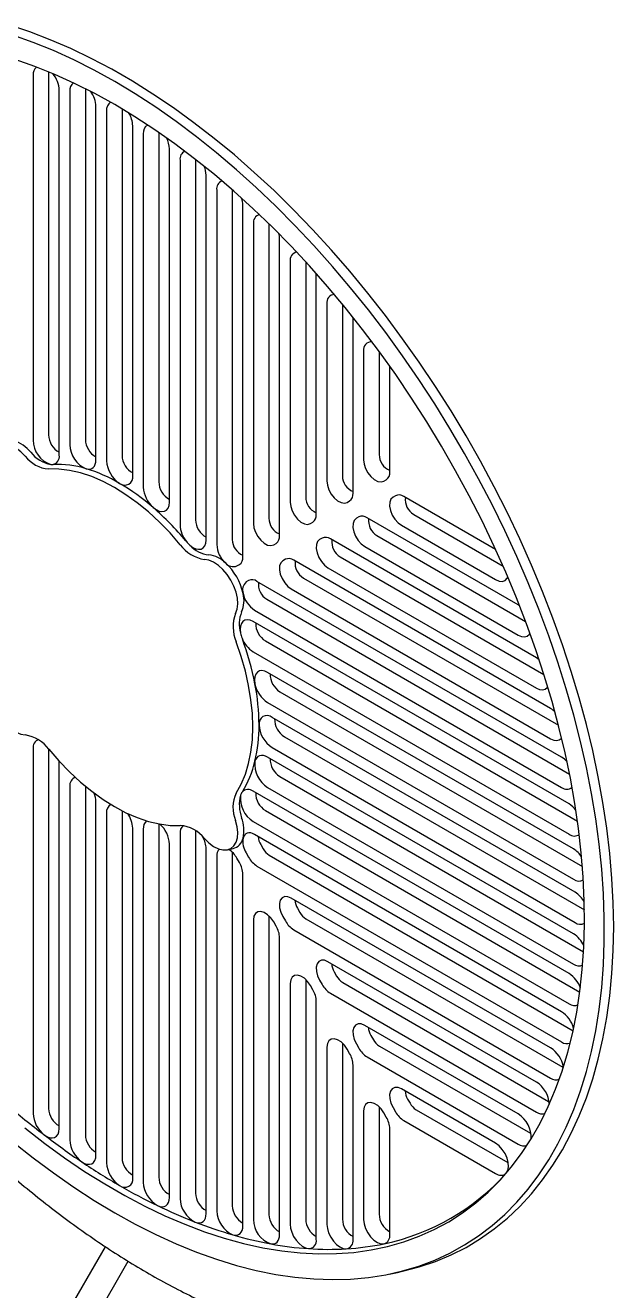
# Model space of a CAD drawing. Header units: millimetres. Extents: x 1293 to 41893, y 1011 to 26911.
# Drawn here: x 7445.5 to 7558.7, y 21308.7 to 21552.3 of the extents above; entities that cross this region are included whole.
import ezdxf

# ---------------------------------------------------------------- set-up
doc = ezdxf.new("R2010")
doc.units = ezdxf.units.MM
doc.header["$LTSCALE"] = 50

msp = doc.modelspace()

# ---------------------------------------------------------------- linework, layer by layer
at = {"color": 7, "linetype": 'Continuous', "lineweight": 25}
for p, q in [((7446.9566746, 21542.6807973), (7446.9566746, 21472.4688526)), ((7449.9452595, 21543.3518539), (7449.9452595, 21473.4649397)), ((7451.9910354, 21469.562578), (7451.9910354, 21539.7745227)), ((7457.0163273, 21540.1046204), (7457.0163273, 21472.5770425)), ((7454.0277424, 21539.5946492), (7454.0277424, 21471.5809554)), ((7459.0621032, 21468.6746808), (7459.0621032, 21536.6883746)), ((7461.0988102, 21535.842396), (7461.0988102, 21468.4968317)), ((7464.0873952, 21536.21428), (7464.0873952, 21469.4929187)), ((7466.133171, 21465.5905571), (7466.133171, 21532.9361214)), ((7468.1698781, 21531.4305681), (7468.1698781, 21463.4168743)), ((7471.158463, 21531.6843894), (7471.158463, 21464.4129614)), ((7473.2042388, 21460.5105997), (7473.2042388, 21528.5242934)), ((7475.2409459, 21526.352635), (7475.2409459, 21456.1406904)), ((7478.2295308, 21526.5065979), (7478.2295308, 21457.1367774)), ((7480.2753066, 21453.2344158), (7480.2753066, 21523.4463604)), ((7482.3120137, 21520.5883421), (7482.3120137, 21452.3430732)), ((7485.3005986, 21520.6598472), (7485.3005986, 21453.3391602)), ((7487.3463745, 21449.9811591), (7487.3463745, 21517.6820675)), ((7489.3830815, 21514.101553), (7489.3830815, 21456.4264408)), ((7492.3716664, 21514.1082469), (7492.3716664, 21457.4225278)), ((7494.4174423, 21454.0645267), (7494.4174423, 21511.1952784)), ((7496.4541493, 21506.8360301), (7496.4541493, 21460.5098083)), ((7499.4427342, 21506.7970916), (7499.4427342, 21461.5058954)), ((7501.4885101, 21458.1478943), (7501.4885101, 21503.9297555)), ((7503.5252171, 21498.7078797), (7503.5252171, 21464.5931759)), ((7506.513802, 21498.6458782), (7506.513802, 21465.5892629)), ((7508.5595779, 21495.8016051), (7508.5438548, 21496.1350624)), ((7508.5595779, 21462.2312618), (7508.5595779, 21495.8016051)), ((7510.5962849, 21489.5919082), (7510.5962849, 21468.6765435)), ((7513.5848698, 21489.5359033), (7513.5848698, 21469.6726305)), ((7515.6306457, 21466.3146294), (7515.6306457, 21486.6856336)), ((7514.4910117, 21464.5652455), (7514.9624162, 21464.83747)), ((7516.7359189, 21461.7656733), (7516.2645144, 21461.4934488)), ((7507.4199439, 21460.481878), (7507.8913484, 21460.7541025)), ((7535.9900191, 21451.4221646), (7518.3491676, 21461.6060114)), ((7509.6648511, 21457.6823057), (7509.1934466, 21457.4100812)), ((7540.349295, 21440.7402), (7511.2780998, 21457.5226438)), ((7520.2347857, 21458.1546384), (7537.4357816, 21448.2247149)), ((7500.3488761, 21456.3985104), (7500.8202806, 21456.6707349)), ((7517.8777631, 21456.0646534), (7535.9900191, 21445.6086706)), ((7493.2778083, 21452.3151429), (7493.7492128, 21452.5873674)), ((7502.5937833, 21453.5989382), (7502.1223788, 21453.3267137)), ((7543.8531391, 21430.5520658), (7504.207032, 21453.4392763)), ((7510.8066952, 21451.9812859), (7540.349295, 21434.926706)), ((7513.1637178, 21454.0712709), (7541.7897966, 21437.5457874)), ((7495.5227155, 21449.5155706), (7495.051311, 21449.2433461)), ((7506.09265, 21449.9879033), (7545.3135542, 21427.3461573)), ((7486.2067405, 21448.2317753), (7486.678145, 21448.5039998)), ((7546.6099663, 21420.7951752), (7497.1359641, 21449.3559087)), ((7503.7356274, 21447.8979183), (7543.8531391, 21424.7385718)), ((7488.4516477, 21445.432203), (7487.9802432, 21445.1599785)), ((7548.6924269, 21411.4275882), (7490.0648963, 21445.2725411)), ((7499.0215822, 21445.9045358), (7548.1098459, 21417.5664843)), ((7496.6645596, 21443.8145507), (7546.6099663, 21414.9816812)), ((7491.9505144, 21441.8211682), (7550.2483837, 21408.1665246)), ((7540.6301341, 21440.5599274), (7540.349295, 21440.7402)), ((7550.1492212, 21402.4211906), (7489.3471873, 21437.5214576)), ((7489.5934918, 21439.7311832), (7548.6924269, 21405.6140942)), ((7491.7042099, 21433.7979487), (7551.7765398, 21399.1189308)), ((7489.3471873, 21431.7079636), (7550.1492212, 21396.6076966)), ((7551.0116427, 21393.7579171), (7492.1132467, 21427.7592374)), ((7494.4702693, 21424.0357284), (7552.7253934, 21390.4057611)), ((7492.1132467, 21421.9457434), (7551.0116427, 21387.9444231)), ((7551.2972315, 21385.4276421), (7492.9774212, 21419.094952)), ((7446.9566746, 21413.0419803), (7446.9566746, 21342.8300357)), ((7449.9452595, 21412.98047), (7449.9452595, 21343.8261227)), ((7492.9774212, 21413.281458), (7551.2972315, 21379.6141481)), ((7495.3344438, 21415.371443), (7553.1131798, 21382.0164887)), ((7551.0116427, 21377.4271009), (7492.1132467, 21411.4284212)), ((7451.9910354, 21339.9237611), (7451.9910354, 21410.1357057)), ((7454.0277424, 21405.7657964), (7454.0277424, 21337.7521026)), ((7457.0163273, 21405.855388), (7457.0163273, 21338.7481897)), ((7494.4702693, 21407.7049122), (7552.9471296, 21373.9469393)), ((7550.1492212, 21369.7595581), (7489.3471873, 21404.8598252)), ((7492.1132467, 21405.6149271), (7551.0116427, 21371.6136069)), ((7459.0621032, 21334.845828), (7459.0621032, 21402.8595218)), ((7464.0873952, 21401.1139471), (7464.0873952, 21334.3363617)), ((7491.7042099, 21401.1363162), (7552.2241621, 21366.1988915)), ((7461.0988102, 21400.685839), (7461.0988102, 21333.3402747)), ((7471.158463, 21398.5937397), (7471.158463, 21330.5841086)), ((7489.3471873, 21399.0463312), (7550.1492212, 21363.9460641)), ((7466.133171, 21330.4340001), (7466.133171, 21397.7795644)), ((7468.1698781, 21397.6017153), (7468.1698781, 21329.5880215)), ((7475.2409459, 21396.7138181), (7475.2409459, 21326.5018734)), ((7478.2295308, 21397.2802541), (7478.2295308, 21327.4979605)), ((7548.6924269, 21362.4351395), (7489.5934918, 21396.5522285)), ((7473.2042388, 21326.6817469), (7473.2042388, 21394.6954407)), ((7480.2753066, 21323.5955988), (7480.2753066, 21393.8075435)), ((7484.3684248, 21393.6194501), (7485.4527654, 21393.8403764)), ((7490.7838477, 21394.6046207), (7491.2552523, 21393.7881241)), ((7482.3120137, 21392.3473541), (7482.3120137, 21324.1020853)), ((7485.3005986, 21393.1269167), (7485.3005986, 21325.0981723)), ((7486.678145, 21391.1453996), (7486.2067405, 21391.9618962)), ((7487.9802432, 21392.9860504), (7488.4516477, 21392.1695538)), ((7492.4219189, 21392.5565835), (7550.9305922, 21358.7802454)), ((7487.3463745, 21321.1958107), (7487.3463745, 21388.896719)), ((7490.0648963, 21390.4665984), (7548.6924269, 21356.6216455)), ((7546.6099663, 21355.4719102), (7496.6645596, 21384.3047798)), ((7497.8549156, 21382.357172), (7498.3263201, 21381.5406754)), ((7489.3830815, 21380.0999055), (7489.3830815, 21322.4247933)), ((7492.3716664, 21380.879468), (7492.3716664, 21323.4208803)), ((7493.7492128, 21378.897951), (7493.2778083, 21379.7144475)), ((7495.051311, 21380.7386017), (7495.5227155, 21379.9221051)), ((7499.4929867, 21380.3091348), (7548.9669889, 21351.7484013)), ((7494.4174423, 21319.5185187), (7494.4174423, 21376.6492703)), ((7497.1359641, 21378.2191498), (7546.6099663, 21349.6584162)), ((7543.8531391, 21348.8979846), (7503.7356274, 21372.0573311)), ((7504.9259834, 21370.1097233), (7505.3973879, 21369.2932267)), ((7496.4541493, 21367.8524568), (7496.4541493, 21321.526235)), ((7499.4427342, 21368.6320194), (7499.4427342, 21322.522322)), ((7500.8202806, 21366.6505023), (7500.3488761, 21367.4669989)), ((7502.1223788, 21368.491153), (7502.5937833, 21367.6746564)), ((7506.5640546, 21368.0616861), (7546.2101617, 21345.1744756)), ((7501.4885101, 21318.6199604), (7501.4885101, 21364.4018216)), ((7504.207032, 21365.9717011), (7543.8531391, 21343.0844906)), ((7540.349295, 21342.7553026), (7510.8066952, 21359.8098824)), ((7511.9970512, 21357.8622746), (7512.4684557, 21357.045778)), ((7503.5252171, 21355.6050081), (7503.5252171, 21321.4903043)), ((7506.513802, 21356.3845707), (7506.513802, 21322.4863913)), ((7507.8913484, 21354.4030536), (7507.4199439, 21355.2195502)), ((7509.1934466, 21356.2437043), (7509.6648511, 21355.4272078)), ((7513.6351224, 21355.8142374), (7542.7063176, 21339.0317936)), ((7508.5595779, 21318.5840297), (7508.5595779, 21352.1543729)), ((7511.2780998, 21353.7242524), (7540.349295, 21336.9418086)), ((7548.9669889, 21351.7484013), (7549.04124, 21351.7072258)), ((7535.9900191, 21337.1064509), (7517.8777631, 21347.5624338)), ((7519.068119, 21345.6148259), (7519.5395235, 21344.7983294)), ((7510.5962849, 21343.3575594), (7510.5962849, 21322.4421946)), ((7513.5848698, 21344.137122), (7513.5848698, 21323.4382817)), ((7514.9624162, 21342.1556049), (7514.4910117, 21342.9721015)), ((7516.2645144, 21343.9962557), (7516.7359189, 21343.1797591)), ((7520.7061902, 21343.5667887), (7538.3470417, 21333.3829419)), ((7515.6306457, 21319.53592), (7515.6306457, 21339.9069243)), ((7518.3491676, 21341.4768037), (7535.9900191, 21331.2929569)), ((7538.0677553, 21331.3593468), (7538.3216275, 21331.6437546)), ((7451.5166865, 21300.9613301), (7460.8862332, 21317.189861)), ((7456.0068146, 21298.3692343), (7465.2604156, 21314.3969413)), ((7515.4934824, 21311.9196322), (7517.1199933, 21312.2510217))]:
    msp.add_line(p, q, dxfattribs=at)
at = {"color": 7, "linetype": 'Continuous', "lineweight": 25, "flags": 128}
for points in [[(7517.1199933, 21312.2510217), (7518.111051, 21312.4635749), (7521.3186516, 21313.3029937), (7524.425849, 21314.3531215), (7527.4271923, 21315.6121161), (7530.3174161, 21317.0777689), (7533.0914499, 21318.7475085), (7535.7444272, 21320.6184056), (7538.2716936, 21322.6871781), (7540.6688156, 21324.9501967), (7542.9315878, 21327.4034912), (7545.0560405, 21330.0427577), (7547.0384466, 21332.863366), (7548.8753284, 21335.8603679), (7550.5634634, 21339.0285057), (7552.09989, 21342.3622212), (7553.4819127, 21345.855666), (7554.7071071, 21349.5027115), (7555.7733237, 21353.2969594), (7556.678692, 21357.2317534), (7557.4216238, 21361.3001906), (7558.0008156, 21365.4951334), (7558.4152513, 21369.8092226), (7558.6642039, 21374.2348898), (7558.7472367, 21378.7643707), (7558.6642039, 21383.3897193), (7558.4152513, 21388.102821), (7558.0008156, 21392.8954075), (7557.4216238, 21397.759071), (7556.678692, 21402.6852789), (7555.7733237, 21407.6653889), (7554.7071071, 21412.6906644), (7553.4819127, 21417.7522892), (7552.09989, 21422.8413835), (7550.5634634, 21427.9490193), (7548.8753284, 21433.0662362), (7547.0384466, 21438.1840567), (7545.0560405, 21443.2935025), (7542.9315878, 21448.3856098), (7540.6688156, 21453.4514455), (7538.2716936, 21458.4821222), (7535.7444272, 21463.4688144), (7533.0914499, 21468.4027739), (7530.3174161, 21473.2753448), (7527.4271923, 21478.0779788), (7524.425849, 21482.8022507), (7521.3186516, 21487.4398723), (7518.111051, 21491.9827078), (7514.8086747, 21496.4227875), (7511.4173159, 21500.7523218), (7507.9429244, 21504.9637155), (7504.3915954, 21509.0495802), (7500.7695592, 21513.0027479), (7497.0831699, 21516.8162836), (7493.3388949, 21520.4834968), (7489.5433028, 21523.9979541), (7485.7030523, 21527.35349), (7481.8248807, 21530.5442176), (7477.9155915, 21533.5645394), (7473.9820429, 21536.4091567), (7470.0311358, 21539.0730791), (7466.0698013, 21541.5516331), (7462.104989, 21543.8404705), (7458.1436545, 21545.935576), (7454.1927474, 21547.8332739), (7450.2591988, 21549.5302351), (7446.3499096, 21551.0234825), (7442.471738, 21552.3103965)], [(7462.6731816, 21541.4660342), (7458.7251071, 21543.6497098), (7454.7839589, 21545.6385558), (7450.856651, 21547.429083), (7446.9500734, 21549.0181504), (7443.0710794, 21550.4029702)], [(7462.6731816, 21537.0434556), (7458.8082316, 21539.1792466), (7454.9503415, 21541.1203419), (7451.1065585, 21542.8631957), (7447.2839039, 21544.4046246), (7443.4893603, 21545.7418127)], [(7443.0710794, 21337.4169872), (7446.9500734, 21334.3232159), (7450.856651, 21331.4018447), (7454.7839589, 21328.6579989), (7458.7251071, 21326.0964919), (7462.6731816, 21323.7218177), (7466.6212561, 21321.5381422), (7470.5624043, 21319.5492962), (7474.4897122, 21317.7587689), (7478.3962898, 21316.1697015), (7482.2752838, 21314.7848818), (7486.119889, 21313.6067391), (7489.9233607, 21312.6373404), (7493.6790264, 21311.8783864), (7497.3802973, 21311.3312084), (7501.0206801, 21310.9967664), (7504.5937883, 21310.8756471), (7508.0933536, 21310.9680631), (7511.5132364, 21311.2738521), (7514.8474372, 21311.7924778), (7518.0901066, 21312.5230303), (7521.2355559, 21313.464228), (7524.2782669, 21314.6144196), (7527.2129017, 21315.9715873), (7530.0343118, 21317.5333503), (7532.7375477, 21319.2969686), (7535.3178668, 21321.2593482), (7537.7707425, 21323.4170466), (7540.0918715, 21325.7662783), (7542.2771818, 21328.302922), (7544.3228397, 21331.0225275), (7546.2252563, 21333.9203238), (7547.9810942, 21336.9912272), (7549.587273, 21340.2298501), (7551.040975, 21343.630511), (7552.3396499, 21347.187244), (7553.4810192, 21350.8938093), (7554.4630808, 21354.7437044), (7555.2841117, 21358.7301752), (7555.9426716, 21362.8462282), (7556.4376051, 21367.0846423), (7556.7680439, 21371.4379819), (7556.9334084, 21375.8986099), (7556.9334084, 21380.4587007), (7556.7680439, 21385.1102544), (7556.4376051, 21389.8451106), (7555.9426716, 21394.6549628), (7555.2841117, 21399.5313728), (7554.4630808, 21404.4657857), (7553.4810192, 21409.449545), (7552.3396499, 21414.4739073), (7551.040975, 21419.5300584), (7549.587273, 21424.6091279), (7547.9810942, 21429.7022054), (7546.2252563, 21434.800356), (7544.3228397, 21439.8946358), (7542.2771818, 21444.9761076), (7540.0918715, 21450.0358569), (7537.7707425, 21455.0650072), (7535.3178668, 21460.0547355), (7532.7375477, 21464.9962882), (7530.0343118, 21469.8809962), (7527.2129017, 21474.7002899), (7524.2782669, 21479.4457148), (7521.2355559, 21484.1089458), (7518.0901066, 21488.6818019), (7514.8474372, 21493.1562608), (7511.5132364, 21497.5244728), (7508.0933536, 21501.7787745), (7504.5937883, 21505.9117026), (7501.0206801, 21509.9160063), (7497.3802973, 21513.7846608), (7493.6790264, 21517.5108792), (7489.9233607, 21521.0881244), (7486.119889, 21524.5101207), (7482.2752838, 21527.7708647), (7478.3962898, 21530.8646361), (7474.4897122, 21533.7860072), (7470.5624043, 21536.5298531), (7466.6212561, 21539.09136), (7462.6731816, 21541.4660342)], [(7445.3826836, 21340.0521257), (7449.1921527, 21337.0934436), (7453.0262471, 21334.3092089), (7456.8779632, 21331.7045075), (7460.7402652, 21329.2840973), (7464.606098, 21327.0523995), (7468.4684, 21325.0134907), (7472.3201161, 21323.1710954), (7476.1542105, 21321.528579), (7479.9636795, 21320.0889417), (7483.7415646, 21318.8548134), (7487.4809649, 21317.8284484), (7491.1750496, 21317.0117215), (7494.8170709, 21316.4061245), (7498.4003761, 21316.0127638), (7501.9184197, 21315.8323578), (7505.3647754, 21315.8652361), (7508.7331478, 21316.1113386), (7512.0173841, 21316.5702159), (7515.2114851, 21317.2410295), (7518.3096162, 21318.1225543), (7521.3061181, 21319.21318), (7524.1955173, 21320.5109144), (7526.9725358, 21322.0133868), (7529.6321009, 21323.7178529), (7532.1693545, 21325.6211991), (7534.5796618, 21327.7199487), (7536.8586201, 21330.0102679), (7539.0020664, 21332.4879731), (7541.0060854, 21335.1485384), (7542.8670164, 21337.9871037), (7544.5814601, 21340.9984841), (7546.1462848, 21344.1771786), (7547.5586322, 21347.5173809), (7548.8159222, 21351.0129896), (7549.9158583, 21354.6576194), (7550.8564312, 21358.4446127), (7551.6359228, 21362.3670519), (7552.2529094, 21366.4177722), (7552.7062637, 21370.5893741), (7552.9951577, 21374.8742376), (7553.1190638, 21379.2645356), (7553.0777555, 21383.7522485), (7552.8713083, 21388.3291789), (7552.5000993, 21392.9869661), (7551.9648067, 21397.717102), (7551.2664081, 21402.5109461), (7550.4061794, 21407.3597418), (7549.3856918, 21412.2546319), (7548.2068096, 21417.1866751), (7546.871686, 21422.1468621), (7545.38276, 21427.1261325), (7543.7427512, 21432.1153907), (7541.9546555, 21437.1055229), (7540.0217391, 21442.0874141), (7537.9475328, 21447.0519638), (7535.7358255, 21451.9901035), (7533.3906571, 21456.8928128), (7530.9163116, 21461.7511363), (7528.3173088, 21466.5561993), (7525.5983961, 21471.2992246), (7522.7645401, 21475.9715482), (7519.8209174, 21480.5646355), (7516.7729048, 21485.0700964), (7513.6260702, 21489.4797008), (7510.3861617, 21493.785394), (7507.0590975, 21497.9793109), (7503.6509552, 21502.0537906), (7500.1679602, 21506.0013903), (7496.6164748, 21509.8148992), (7493.0029863, 21513.4873512), (7489.3340955, 21517.0120381), (7485.6165041, 21520.3825213), (7481.8570029, 21523.5926441), (7478.0624593, 21526.6365428), (7474.2398046, 21529.508657), (7470.3960216, 21532.2037405), (7466.5381316, 21534.7168703), (7462.6731816, 21537.0434556)], [(7501.4885101, 21503.9297555), (7501.4622871, 21504.3633712), (7501.4281179, 21504.5975188)], [(7445.4514041, 21469.3719292), (7444.5809265, 21470.2333432), (7443.6653885, 21470.9084701), (7442.7431872, 21471.3689953), (7441.8529998, 21471.5956045), (7441.0321604, 21471.5787938), (7440.3150948, 21471.3192681), (7439.7318767, 21470.8279119), (7439.3069659, 21470.1253326), (7439.0581832, 21469.2409962), (7438.9959625, 21468.2119916), (7439.1229132, 21467.0814749), (7439.4337112, 21465.8968597)], [(7475.2932754, 21452.3370567), (7473.315943, 21454.590365), (7471.2658113, 21456.6932119), (7469.1569037, 21458.6312134), (7467.0036458, 21460.3911131), (7464.8207664, 21461.9608726), (7462.623197, 21463.3297546), (7460.4259694, 21464.4883955), (7458.2441134, 21465.4288698), (7456.0925533, 21466.1447445), (7453.9860065, 21466.6311229), (7451.9388822, 21466.8846779), (7449.9651834, 21466.9036752)], [(7457.1511315, 21466.9566666), (7457.5463698, 21466.882892), (7457.914093, 21466.8982729), (7458.2441979, 21467.0023864), (7458.5276146, 21467.1923722), (7458.7565563, 21467.4630103), (7458.9247327, 21467.8068647), (7459.0275231, 21468.2144881), (7459.0621032, 21468.6746808)], [(7510.5962849, 21468.6765435), (7510.6945246, 21467.8550565), (7510.9807833, 21466.9908904), (7511.4304087, 21466.1584665), (7512.0046792, 21465.4294725), (7512.6541391, 21464.866689), (7513.3228574, 21464.5185824), (7513.9532444, 21464.4151316), (7514.4910117, 21464.5652455)], [(7503.5252171, 21464.5931759), (7503.6234568, 21463.771689), (7503.9097155, 21462.9075228), (7504.3593408, 21462.0750989), (7504.9336114, 21461.3461049), (7505.5830713, 21460.7833214), (7506.2517895, 21460.4352149), (7506.8821766, 21460.331764), (7507.4199439, 21460.481878)], [(7470.0808498, 21459.4924991), (7470.645609, 21459.0813124), (7471.2124902, 21458.8176958), (7471.7524712, 21458.7151457), (7472.2379067, 21458.7789121), (7472.6439442, 21459.0057304), (7472.9497959, 21459.3839884), (7473.1398034, 21459.8943206), (7473.2042388, 21460.5105997)], [(7496.4541493, 21460.5098083), (7496.552389, 21459.6883214), (7496.8386477, 21458.8241553), (7497.288273, 21457.9917313), (7497.8625436, 21457.2627374), (7498.5120035, 21456.6999538), (7499.1807217, 21456.3518473), (7499.8111088, 21456.2483965), (7500.3488761, 21456.3985104)], [(7516.2645144, 21461.4934488), (7515.865679, 21461.1026977), (7515.6401229, 21460.5049608), (7515.6072709, 21459.7517147), (7515.7699521, 21458.9078285), (7516.1141566, 21458.045977), (7516.6102417, 21457.2403825), (7517.2154849, 21456.560422), (7517.8777631, 21456.0646534)], [(7509.1934466, 21457.4100812), (7508.7946112, 21457.0193302), (7508.5690551, 21456.4215932), (7508.5362031, 21455.6683471), (7508.6988843, 21454.8244609), (7509.0430888, 21453.9626095), (7509.5391739, 21453.1570149), (7510.1444171, 21452.4770545), (7510.8066952, 21451.9812859)], [(7489.3830815, 21456.4264408), (7489.4813212, 21455.6049539), (7489.7675799, 21454.7407877), (7490.2172052, 21453.9083638), (7490.7914757, 21453.1793698), (7491.4409357, 21452.6165863), (7492.1096539, 21452.2684797), (7492.740041, 21452.1650289), (7493.2778083, 21452.3151429)], [(7477.1197782, 21452.2443378), (7477.6876611, 21451.8226239), (7478.2592039, 21451.5497138), (7478.8047208, 21451.4397823), (7479.2958779, 21451.4985392), (7479.7071645, 21451.7229328), (7480.0172185, 21452.1013081), (7480.2099358, 21452.6140123), (7480.2753066, 21453.2344158)], [(7502.1223788, 21453.3267137), (7501.7235434, 21452.9359626), (7501.4979873, 21452.3382257), (7501.4651352, 21451.5849796), (7501.6278165, 21450.7410934), (7501.972021, 21449.8792419), (7502.4681061, 21449.0736473), (7503.0733493, 21448.3936869), (7503.7356274, 21447.8979183)], [(7485.9364706, 21439.1099172), (7486.2343251, 21439.9370436), (7486.3515606, 21440.9172791), (7486.2833586, 21442.0103348), (7486.0325223, 21443.1712846), (7485.6093614, 21444.3524118), (7485.0312683, 21445.5051706), (7484.3220036, 21446.5821809), (7483.5107189, 21447.5391762), (7482.6307591, 21448.3368227), (7481.7182919, 21448.942336), (7480.8108207, 21449.3308286), (7479.945644, 21449.4863332)], [(7495.051311, 21449.2433461), (7494.6524755, 21448.852595), (7494.4269195, 21448.2548581), (7494.3940674, 21447.501612), (7494.5567487, 21446.6577258), (7494.9009532, 21445.7958744), (7495.3970383, 21444.9902798), (7496.0022815, 21444.3103193), (7496.6645596, 21443.8145507)], [(7535.9900191, 21445.6086706), (7536.6646572, 21445.3255531), (7537.2899323, 21445.2758368), (7537.8200932, 21445.4631595), (7538.2163482, 21445.8738148), (7538.344637, 21446.1284698)], [(7489.3471873, 21437.5214576), (7488.7772511, 21437.7749869), (7488.2369173, 21437.8643722), (7487.7542506, 21437.7849708), (7487.3543207, 21437.5409068), (7487.0578998, 21437.1448569), (7486.880384, 21436.6173918), (7486.8309934, 21435.9859079), (7486.9122933, 21435.2832043)], [(7540.349295, 21434.926706), (7540.9951569, 21434.6511682), (7541.5977752, 21434.5886997), (7542.1168018, 21434.7434829), (7542.5174854, 21435.1051544), (7542.6261181, 21435.279502)], [(7486.0793296, 21404.5086258), (7487.0388052, 21406.2292674), (7487.8328727, 21408.1288878), (7488.4561416, 21410.1945911), (7488.9043807, 21412.4123541), (7489.1745471, 21414.7671214), (7489.2648069, 21417.2429075), (7489.1745471, 21419.8229052), (7488.9043807, 21422.4896), (7488.4561416, 21425.2248889), (7487.8328727, 21428.0102031), (7487.0388052, 21430.8266343), (7486.0793296, 21433.6550629)], [(7544.4011265, 21430.1660039), (7544.2155316, 21430.3125797), (7543.8531391, 21430.5520658)], [(7492.1132467, 21427.7592374), (7491.5473498, 21428.0115151), (7491.0104248, 21428.1020617), (7490.5299605, 21428.0262415), (7490.1305549, 21427.7879363), (7489.8326563, 21427.3993465), (7489.6515159, 21426.8803665), (7489.5964076, 21426.2575663), (7489.6701528, 21425.5628311)], [(7439.4337112, 21426.1227137), (7439.1229132, 21425.2969382), (7438.9959625, 21424.3129957), (7439.0581832, 21423.2121525), (7439.3069659, 21422.0405777), (7439.7318767, 21420.8474069), (7440.3150948, 21419.6826814), (7441.0321604, 21418.5952494), (7441.8529998, 21417.6307176), (7442.7431872, 21416.8295383), (7443.6653885, 21416.2253127), (7444.5809265, 21415.8433818), (7445.4514041, 21415.6997638)], [(7543.8531391, 21424.7385718), (7544.4715803, 21424.4706481), (7545.0521097, 21424.3973385), (7545.5591397, 21424.5231369), (7545.9615882, 21424.8403317), (7546.0494895, 21424.9573429)], [(7546.6099663, 21414.9816812), (7547.2019632, 21414.7214594), (7547.7607505, 21414.6388968), (7548.2549816, 21414.738625), (7548.6569313, 21415.0150494), (7548.7257011, 21415.0922115)], [(7449.9651834, 21412.9565192), (7451.9388822, 21410.6967323), (7453.9860065, 21408.5867279), (7456.0925533, 21406.6409391), (7458.2441134, 21404.8726754), (7460.4259694, 21403.2940324), (7462.623197, 21401.9158084), (7464.8207664, 21400.7474307), (7467.0036458, 21399.7968913), (7469.1569037, 21399.0706923), (7471.2658113, 21398.5738009), (7473.315943, 21398.3096162), (7475.2932754, 21398.279945)], [(7451.9910354, 21410.1357057), (7451.9694389, 21410.5281203), (7451.9495611, 21410.6851309)], [(7492.1132467, 21411.4284212), (7491.6974425, 21411.628528), (7491.2930626, 21411.743273), (7490.9112175, 21411.7695036), (7490.5623985, 21411.7064991), (7490.2561896, 21411.5559906), (7490.0010038, 21411.3221132), (7489.8038526, 21411.011293), (7489.6701528, 21410.6320697)], [(7479.945644, 21395.7591581), (7480.8108207, 21394.9157509), (7481.7182919, 21394.2564997), (7482.6307591, 21393.8085007), (7483.5107189, 21393.5901673), (7484.3220036, 21393.6104732), (7485.0312683, 21393.8685839), (7485.6093614, 21394.3538906), (7486.0325223, 21395.0464466), (7486.2833586, 21395.917787), (7486.3515606, 21396.9320983), (7486.2343251, 21398.0476911), (7485.9364706, 21399.218713)], [(7489.5934918, 21396.5522285), (7489.2213047, 21396.7317946), (7488.8590893, 21396.8359638), (7488.5165502, 21396.8619452), (7488.2028647, 21396.8090427), (7487.9264373, 21396.6786737), (7487.6946739, 21396.4743311), (7487.5137841, 21396.2014896), (7487.3886143, 21395.8674592)], [(7496.6645596, 21384.3047798), (7496.0022815, 21384.5736613), (7495.3970383, 21384.5924997), (7494.9009532, 21384.3596728), (7494.5567487, 21383.8952315), (7494.3940674, 21383.239173), (7494.4269195, 21382.4479968), (7494.6524755, 21381.5898383), (7495.051311, 21380.7386017)], [(7493.2778083, 21379.7144475), (7492.740041, 21380.4854544), (7492.1096539, 21381.109833), (7491.4409357, 21381.5338121), (7490.7914757, 21381.720879), (7490.2172052, 21381.6549237), (7489.7675799, 21381.3416261), (7489.4813212, 21380.8079673), (7489.3830815, 21380.0999055)], [(7503.7356274, 21372.0573311), (7503.0733493, 21372.3262126), (7502.4681061, 21372.3450511), (7501.972021, 21372.1122242), (7501.6278165, 21371.6477828), (7501.4651352, 21370.9917243), (7501.4979873, 21370.2005481), (7501.7235434, 21369.3423896), (7502.1223788, 21368.491153)], [(7500.3488761, 21367.4669989), (7499.8111088, 21368.2380058), (7499.1807217, 21368.8623843), (7498.5120035, 21369.2863634), (7497.8625436, 21369.4734304), (7497.288273, 21369.407475), (7496.8386477, 21369.0941774), (7496.552389, 21368.5605186), (7496.4541493, 21367.8524568)], [(7510.8066952, 21359.8098824), (7510.1444171, 21360.0787639), (7509.5391739, 21360.0976024), (7509.0430888, 21359.8647755), (7508.6988843, 21359.4003341), (7508.5362031, 21358.7442756), (7508.5690551, 21357.9530994), (7508.7946112, 21357.094941), (7509.1934466, 21356.2437043)], [(7507.4199439, 21355.2195502), (7506.8821766, 21355.9905571), (7506.2517895, 21356.6149356), (7505.5830713, 21357.0389148), (7504.9336114, 21357.2259817), (7504.3593408, 21357.1600264), (7503.9097155, 21356.8467288), (7503.6234568, 21356.3130699), (7503.5252171, 21355.6050081)], [(7517.8777631, 21347.5624338), (7517.2154849, 21347.8313152), (7516.6102417, 21347.8501537), (7516.1141566, 21347.6173268), (7515.7699521, 21347.1528854), (7515.6072709, 21346.496827), (7515.6401229, 21345.7056507), (7515.865679, 21344.8474923), (7516.2645144, 21343.9962557)], [(7514.4910117, 21342.9721015), (7513.9532444, 21343.7431084), (7513.3228574, 21344.3674869), (7512.6541391, 21344.7914661), (7512.0046792, 21344.978533), (7511.4304087, 21344.9125777), (7510.9807833, 21344.5992801), (7510.6945246, 21344.0656212), (7510.5962849, 21343.3575594)], [(7449.0678582, 21338.7425864), (7449.6112281, 21338.3951794), (7450.1481783, 21338.1871145), (7450.653616, 21338.1281149), (7451.1039209, 21338.2209379), (7451.4780494, 21338.4612456), (7451.7585177, 21338.8378079), (7451.9322188, 21339.3330273), (7451.9910354, 21339.9237611)], [(7538.0677553, 21331.3593468), (7538.3725858, 21331.8864468), (7538.5030847, 21332.582807), (7538.4497036, 21333.397475), (7538.2163482, 21334.2708418), (7537.8200932, 21335.1390034), (7537.2899323, 21335.9384368), (7536.6646572, 21336.6106478), (7535.9900191, 21337.1064509)], [(7456.3419244, 21333.5188745), (7456.8605206, 21333.2329645), (7457.3657143, 21333.0772577), (7457.8360517, 21333.0583666), (7458.2515589, 21333.1770933), (7458.5945908, 21333.428396), (7458.8505798, 21333.8016025), (7459.0086549, 21334.2808641), (7459.0621032, 21334.845828)], [(7470.8900569, 21325.1204164), (7471.3511662, 21324.9477444), (7471.7893028, 21324.8853214), (7472.1893108, 21324.9353068), (7472.5373531, 21325.0959715), (7472.8213903, 21325.3617577), (7473.0315971, 21325.7234715), (7473.1607019, 21326.1686005), (7473.2042388, 21326.6817469)], [(7478.1641231, 21321.9456702), (7478.5930577, 21321.8245521), (7478.996167, 21321.8031616), (7479.3609823, 21321.8821602), (7479.6762196, 21322.0591044), (7479.9321282, 21322.3285212), (7480.1207926, 21322.6820771), (7480.2363771, 21323.1088364), (7480.2753066, 21323.5955988)], [(7485.4381893, 21319.4769881), (7485.8329457, 21319.4038471), (7486.2001709, 21319.4197133), (7486.5297927, 21319.5241517), (7486.8127701, 21319.7142978), (7487.0413416, 21319.984936), (7487.2092378, 21320.3286434), (7487.3118536, 21320.7359925), (7487.3463745, 21321.1958107)], [(7496.4541493, 21321.526235), (7496.5313035, 21320.7675418), (7496.7580365, 21319.9662777), (7497.120449, 21319.1715619), (7497.5963244, 21318.4321121), (7498.1564906, 21317.7932582), (7498.766608, 21317.2941633), (7499.3892754, 21316.9654229), (7499.9863218, 21316.8271895)], [(7503.5252171, 21321.4903043), (7503.6094858, 21320.6958396), (7503.8566495, 21319.8572736), (7504.2501596, 21319.0307523), (7504.7636686, 21318.2716153), (7505.3627946, 21317.6306904), (7506.0074233, 21317.1508907), (7506.6543937, 21316.8643411), (7507.260388, 21316.7902274)], [(7510.5962849, 21322.4421946), (7510.6883755, 21321.6099847), (7510.957909, 21320.7323417), (7511.3851638, 21319.8734826), (7511.9388778, 21319.0962496), (7512.5785359, 21318.4575127), (7513.2573346, 21318.0040079), (7513.9256065, 21317.7689182), (7514.5344542, 21317.7694448)], [(7492.7122556, 21317.7515439), (7493.0710019, 21317.7225803), (7493.4015717, 21317.7718135), (7493.6960088, 21317.8980586), (7493.9472269, 21318.0982772), (7494.1491799, 21318.3676506), (7494.2970073, 21318.6996956), (7494.3871513, 21319.0864208), (7494.4174423, 21319.5185187)]]:
    msp.add_lwpolyline(points, dxfattribs=at)
at = {"color": 7, "linetype": 'Continuous', "lineweight": 25}
for centre, radius, start, end in [((7448.7633129, 21542.8531332), 1.8148393, 128.560458541, 185.448978486), ((7446.5062419, 21539.5127982), 5.4910345, 2.731978984, 39.759642473), ((7455.7947101, 21539.7786841), 1.7765257, 126.008173674, 185.946086818), ((7453.668423, 21536.4464623), 5.3991025, 2.568055433, 35.229986377), ((7462.8244655, 21536.0386587), 1.7367801, 122.905794139, 186.488499213), ((7460.8615846, 21532.7199935), 5.276015, 2.347734429, 30.885309288), ((7469.8539548, 21531.6393339), 1.6969672, 119.282269893, 187.066595952), ((7468.2243276, 21528.3747685), 4.9821555, 1.719825077, 27.010481479), ((7476.8843153, 21526.5738972), 1.6581979, 115.136440524, 187.668153372), ((7475.4696123, 21523.3240318), 4.8072511, 1.458145062, 22.777996103), ((7483.9166175, 21520.8217485), 1.6214907, 110.444989812, 188.276225524), ((7482.8548945, 21517.6087296), 4.4920786, 0.935454526, 18.767623697), ((7490.9519926, 21514.346302), 1.5878867, 105.165046531, 188.866636396), ((7490.1218431, 21511.1425512), 4.2959227, 0.70325326, 14.382180911), ((7497.9917575, 21507.0907085), 1.5585571, 99.232992989, 189.404676496), ((7505.0375719, 21498.9702086), 1.5349376, 92.559386155, 189.840456161), ((7512.0916778, 21489.8583318), 1.5189409, 85.017931939, 190.101986258), ((7441.0002173, 21465.5969276), 7.1210189, 39.397383506, 71.797015255), ((7451.9528576, 21472.5193073), 4.9964377, 180.578589537, 251.415308693), ((7453.8677859, 21473.5600977), 3.9236805, 181.38968706, 241.424668317), ((7459.2115311, 21471.7152865), 5.1855289, 181.484411986, 246.588227758), ((7460.9388537, 21472.6722005), 3.9236805, 181.38968706, 241.424668317), ((7450.4192233, 21473.0953704), 6.2083204, 216.852006677, 265.805980456), ((7451.5120536, 21474.0425505), 6.3641912, 218.088697125, 259.574986625), ((7450.4467768, 21469.310538), 1.5646913, 280.397723806, 9.269571208), ((7468.0099215, 21469.5880767), 3.9236805, 181.38968706, 241.424668317), ((7516.836387, 21469.6617321), 3.2515354, 179.807957032, 248.233671341), ((7450.6420096, 21470.7952913), 3.0250062, 264.659568832, 271.651153338), ((7450.6446103, 21470.5756427), 2.8053764, 271.727320934, 272.914760451), ((7451.5405596, 21448.453164), 19.3354112, 73.131817586, 92.232772052), ((7448.6780017, 21438.709102), 29.4909958, 59.567221964, 73.302876427), ((7466.5639196, 21468.7455245), 5.4707648, 182.605478486, 237.39452166), ((7464.5986193, 21465.3416281), 1.5546108, 230.796714764, 9.21403699), ((7442.2516198, 21427.5771043), 42.344521, 48.912585766, 59.699388459), ((7475.0809894, 21464.5081194), 3.9236805, 181.38968706, 241.424668317), ((7509.7653191, 21465.5783645), 3.2515354, 179.807957032, 248.233671341), ((7514.0152689, 21466.1556602), 1.62318, 305.698038529, 5.620378964), ((7473.7415287, 21463.7025248), 5.5789683, 182.934902646, 228.992564439), ((7506.9442011, 21462.0722926), 1.62318, 305.698038529, 5.620378964), ((7517.4040827, 21460.2868149), 1.6227954, 54.38182734, 114.313952162), ((7433.9188968, 21417.8895737), 55.1225021, 39.65791393, 49.002289286), ((7502.6942513, 21461.4949969), 3.2515354, 179.807957032, 248.233671341), ((7521.9636079, 21461.0307865), 3.3557493, 172.960119911, 238.990368309), ((7482.1520572, 21457.2319354), 3.9236805, 181.38968706, 241.424668317), ((7495.6231835, 21457.4116294), 3.2515354, 179.807957032, 248.233671341), ((7499.8731333, 21457.9889251), 1.62318, 305.698038529, 5.620378964), ((7510.3330148, 21456.2034474), 1.6227954, 54.38182734, 114.313952161), ((7514.89254, 21456.9474189), 3.3557493, 172.960119911, 238.990368309), ((7480.685582, 21456.3886575), 5.4502799, 182.607640808, 219.26888508), ((7481.0203978, 21456.4620113), 7.057987, 215.763284752, 261.24122058), ((7484.8497876, 21460.147312), 11.0566198, 219.806546354, 220.689491239), ((7484.3741881, 21459.7275772), 10.4223478, 220.64444585, 225.889552445), ((7481.5276934, 21456.2996473), 5.9895952, 222.614249165, 262.852362433), ((7487.3622981, 21452.6019858), 5.0569169, 182.934808905, 228.436206555), ((7488.5521157, 21453.3282618), 3.2515354, 179.807957031, 248.233671341), ((7492.8020655, 21453.9055575), 1.62318, 305.698038528, 5.620378964), ((7503.261947, 21452.1200798), 1.6227954, 54.38182734, 114.313952161), ((7507.8214722, 21452.8640513), 3.3557493, 172.960119911, 238.990368309), ((7480.1583882, 21444.8989728), 5.4931869, 45.519666023, 83.476961892), ((7485.7309977, 21449.82219), 1.62318, 305.698038529, 5.620378964), ((7496.1908792, 21448.0367122), 1.6227954, 54.38182734, 114.313952162), ((7476.5749533, 21440.6228213), 11.0636966, 12.204213082, 47.795787064), ((7485.5284902, 21450.1055852), 1.9927837, 220.238237997, 289.898392077), ((7500.7504044, 21448.7806838), 3.3557493, 172.960119911, 238.990368309), ((7489.2644981, 21443.6355754), 1.9932676, 130.112935848, 199.761210606), ((7489.1198114, 21443.9533447), 1.6227954, 54.38182734, 114.313952161), ((7493.6793366, 21444.6973162), 3.3557493, 172.960119911, 238.990368309), ((7482.0685836, 21441.5877262), 5.4945785, 336.529751932, 14.480517827), ((7492.3426924, 21443.9752606), 5.0567081, 191.563200642, 237.065905893), ((7492.5167105, 21436.5529515), 7.0595772, 158.764747291, 204.235643855), ((7492.6296655, 21437.0733337), 5.9910691, 157.154153343, 197.385522102), ((7497.0214093, 21437.824546), 10.423658, 194.111233787, 199.355900635), ((7493.7478442, 21437.1473419), 3.9236305, 178.56838452, 238.610520506), ((7492.2838899, 21436.2988468), 5.4498101, 200.730299579, 237.393708245), ((7497.6224998, 21438.0264939), 11.0577096, 199.310878212, 200.19376508), ((7435.5528874, 21415.0446863), 55.1299355, 10.998790155, 20.342324154), ((7448.1073899, 21417.4172216), 42.3534439, 0.303192055, 11.088476883), ((7495.1462805, 21426.6279639), 5.5787528, 191.00686921, 237.065770534), ((7496.5139037, 21427.3851217), 3.9236305, 178.56838452, 238.610520506), ((7544.4171221, 21417.102114), 4.2950282, 45.620421274, 59.299255435), ((7491.9947926, 21417.8902712), 1.5546108, 50.796714764, 189.214036991), ((7497.3780781, 21418.7208362), 3.9236305, 178.56838452, 238.610520506), ((7444.5150572, 21409.0739382), 6.6916597, 35.46545178, 81.956352167), ((7460.9622017, 21417.4172074), 29.4988907, 346.702144092, 0.435341968), ((7495.9253501, 21417.8900351), 5.4707648, 182.605478486, 237.39452166), ((7448.5318624, 21413.2868986), 1.5941146, 107.081512731, 188.837873629), ((7470.7791118, 21415.0442266), 19.3994474, 328.076576421, 346.853761263), ((7494.8216409, 21410.0371805), 5.185723, 173.412713217, 238.514753869), ((7496.5139037, 21411.0543054), 3.9236305, 178.56838452, 238.610520506), ((7546.3837915, 21407.5751816), 4.4911951, 41.234785313, 59.066967237), ((7455.6161086, 21406.002467), 1.6059016, 107.444521726, 188.474864634), ((7454.3240668, 21402.7484769), 4.7393375, 1.342589476, 21.769613946), ((7491.9085348, 21401.7043172), 6.4686767, 154.308767053, 202.597333224), ((7493.6535528, 21402.2247047), 6.9961259, 164.487121312, 200.688657397), ((7492.0383831, 21403.455851), 5.1658882, 172.883336119, 238.603659346), ((7490.1288317, 21402.9760214), 3.4058983, 149.742616196, 160.804532398), ((7488.3553712, 21403.637778), 1.5738801, 50.937144168, 137.936569927), ((7489.7607645, 21403.1780471), 2.9861949, 147.419106156, 149.532331418), ((7493.7478442, 21404.4857094), 3.9236305, 178.568384521, 238.610520506), ((7549.697173, 21406.8373036), 1.582958, 230.60026165, 310.689868344), ((7462.8181895, 21400.8833466), 1.7306861, 122.172757425, 186.552924828), ((7547.6410277, 21398.3211155), 4.8064177, 37.224390027, 58.544067948), ((7460.7830265, 21397.5490252), 5.3551092, 2.467364733, 34.246204179), ((7470.011049, 21397.7634823), 1.8482638, 130.360144457, 185.021166814), ((7467.6767125, 21394.4310144), 5.5338475, 2.738831939, 48.190251388), ((7480.471214, 21397.321805), 7.0686313, 348.12680103, 20.117584144), ((7477.1017831, 21396.8721026), 1.867557, 132.093394532, 184.861927223), ((7474.8081656, 21391.8310223), 6.4671428, 37.401667719, 85.698118974), ((7475.1404338, 21393.6224666), 5.1382071, 2.064225388, 28.35627927), ((7493.6699501, 21396.3525638), 3.3741506, 183.560247811, 211.200834247), ((7551.1610006, 21397.8681332), 1.6162914, 231.245245539, 305.960187985), ((7484.0111229, 21392.4879422), 1.7049156, 133.028693442, 184.730006013), ((7482.2617862, 21389.8403196), 4.4792579, 28.271140803, 58.639144788), ((7484.8524536, 21396.3515716), 2.5819519, 283.444483672, 349.193157855), ((7491.3894107, 21395.1874849), 4.0581692, 170.354196115, 212.851932065), ((7494.203434, 21395.4126289), 3.3661241, 208.855608879, 238.045328351), ((7548.3927637, 21389.5205267), 4.9813658, 32.991865176, 58.282254286), ((7482.6938778, 21388.7377868), 4.6552105, 1.956498643, 31.143727799), ((7492.5283478, 21394.4158939), 4.6546244, 208.855608879, 238.04532835), ((7552.0312464, 21389.2447136), 1.6523762, 231.898753133, 301.761145196), ((7500.741018, 21384.1051152), 3.3741506, 183.560247811, 211.200834247), ((7548.5334756, 21381.0263582), 5.1970806, 28.897756579, 57.873516814), ((7501.2745018, 21383.1651802), 3.3661241, 208.855608879, 238.045328351), ((7489.7649456, 21376.4903381), 4.6552105, 1.956498643, 31.143727799), ((7499.5994156, 21382.1684452), 4.6546244, 208.855608879, 238.045328351), ((7552.3252837, 21380.9557654), 1.6902155, 232.53783589, 298.075413307), ((7548.1634326, 21372.927747), 5.3250808, 24.541146285, 57.665106858), ((7507.8120858, 21371.8576665), 3.3741506, 183.560247811, 211.200834247), ((7552.0485025, 21372.9968602), 1.7287186, 233.145484419, 294.90657268), ((7508.3455696, 21370.9177315), 3.3661241, 208.855608879, 238.045328351), ((7547.2351126, 21365.1846067), 5.4242243, 20.008698929, 57.504070043), ((7506.6704834, 21369.9209966), 4.6546244, 208.855608879, 238.04532835), ((7496.8360134, 21364.2428894), 4.6552105, 1.956498643, 31.143727799), ((7545.6931996, 21357.7801815), 5.5375083, 15.394671284, 57.205987897), ((7551.1948368, 21365.3699249), 1.7665479, 233.708212177, 292.28738284), ((7514.8831536, 21359.6102178), 3.3741506, 183.560247811, 211.200834247), ((7515.4166374, 21358.6702828), 3.3661241, 208.855608879, 238.04532835), ((7513.7415513, 21357.6735479), 4.6546244, 208.855608879, 238.04532835), ((7543.6265161, 21350.8232167), 5.5237059, 10.024021602, 57.308362457), ((7549.746088, 21358.0833068), 1.8018479, 234.213468561, 290.298791469), ((7503.9070812, 21351.9954408), 4.6552105, 1.956498643, 31.143727799), ((7547.6698304, 21351.1523141), 1.8316776, 234.645740413, 289.115690003), ((7540.9371545, 21344.3019473), 5.4430253, 3.855322031, 57.606660092), ((7521.9542214, 21347.3627691), 3.3741506, 183.560247811, 211.200834247), ((7522.4877052, 21346.4228341), 3.3661241, 208.855608879, 238.045328351), ((7544.9402626, 21463.775868), 157.559003, 229.106657809, 232.51990852), ((7452.5135746, 21343.1112543), 5.5640113, 182.897102264, 231.735958664), ((7453.8677859, 21343.9212807), 3.9236805, 181.38968706, 241.424668317), ((7520.8126191, 21345.4260992), 4.6546244, 208.855608879, 238.04532835), ((7537.5792821, 21338.2799795), 5.2632204, 356.1630304, 58.244455328), ((7544.9103354, 21344.5653344), 1.8194951, 234.476398797, 289.638637632), ((7510.978149, 21339.7479921), 4.6552105, 1.956498643, 31.143727799), ((7535.8004698, 21451.8420775), 142.5273336, 232.51648222, 236.11713275), ((7459.5487844, 21338.0211328), 5.5275927, 182.789711153, 234.5385622), ((7460.9388537, 21338.8433477), 3.9236805, 181.38968706, 241.424668317), ((7541.4001808, 21338.4224342), 1.8156577, 234.634469402, 292.014372626), ((7527.4669507, 21439.4161747), 127.565699, 236.11305027, 239.964669493), ((7466.5639196, 21333.5889675), 5.4707648, 182.605478486, 237.39452166), ((7468.0099215, 21334.4315197), 3.9236805, 181.38968706, 241.424668317), ((7464.5986193, 21330.1850711), 1.5546108, 230.796714764, 9.214036991), ((7475.0809894, 21330.6792666), 3.9236805, 181.38968706, 241.424668318), ((7505.7044197, 21360.2311719), 43.3701254, 281.747390659, 318.263361095), ((7536.9894764, 21332.5595522), 1.6134369, 231.723395351, 311.936902074), ((7520.199066, 21426.8264685), 113.0287548, 239.959780683, 244.135018966), ((7473.5596429, 21329.8077566), 5.3942421, 182.334596526, 240.3371421), ((7480.5363381, 21326.6834706), 5.2985051, 181.96409863, 243.402887867), ((7482.1520572, 21327.5931185), 3.9236805, 181.38968706, 241.424668317), ((7514.1862577, 21414.4012245), 99.2251164, 244.129207903, 248.713331207), ((7487.4941188, 21324.2356872), 5.183827, 181.476838195, 246.633915998), ((7489.223125, 21325.1933303), 3.9236805, 181.38968706, 241.424668317), ((7496.2941928, 21323.5160383), 3.9236805, 181.38968706, 241.424668317), ((7517.5073962, 21323.5334397), 3.9236805, 181.38968706, 241.424668317), ((7509.548092, 21402.468739), 86.4229027, 248.706586804, 253.800910288), ((7494.4328091, 21322.4997074), 5.0502833, 180.849936766, 250.081413163), ((7503.3652606, 21322.61748), 3.9236805, 181.38968706, 241.424668317), ((7510.4363284, 21322.5815494), 3.9236805, 181.38968706, 241.424668318), ((7506.3302563, 21391.3574229), 74.855029, 253.793480102, 259.518094561), ((7499.9931671, 21318.3471916), 1.5200175, 269.741968814, 10.337786138), ((7507.0249068, 21318.328159), 1.5558552, 278.705264994, 9.465669149), ((7514.0337259, 21319.3035333), 1.6137399, 288.07674485, 8.279667591), ((7504.4956509, 21381.3959256), 64.726005, 259.510787174, 266.005083519), ((7503.9084431, 21372.9133483), 56.2231291, 265.999801724, 273.417921652), ((7504.3065657, 21366.239663), 49.5375792, 273.418455363, 281.915404929)]:
    msp.add_arc(centre, radius, start, end, dxfattribs=at)
msp.add_open_spline([(7361.5420809, 21498.3473735), (7361.5469957, 21497.4383391), (7361.5610226, 21494.8439688), (7361.7141177, 21490.517245), (7362.0516347, 21485.3550976), (7362.5546633, 21480.1452365), (7363.2181223, 21474.895144), (7364.040436, 21469.6115403), (7365.0189166, 21464.3013251), (7366.1510527, 21458.9711201), (7367.4341873, 21453.6274375), (7368.8656192, 21448.2766761), (7370.4425832, 21442.9251566), (7372.1622586, 21437.5791402), (7374.0217671, 21432.2448451), (7376.0181714, 21426.9284575), (7378.1484737, 21421.6361387), (7380.4096131, 21416.3740294), (7382.7984647, 21411.1482506), (7385.3118383, 21405.9649029), (7387.9464788, 21400.8300639), (7390.6990667, 21395.7497845), (7393.5662197, 21390.7300848), (7396.5444603, 21385.7770077), (7399.6302389, 21380.8965666), (7402.8199462, 21376.0947233), (7406.1099601, 21371.3773285), (7409.496625, 21366.750163), (7412.9762484, 21362.2189506), (7416.5451049, 21357.7893567), (7420.1994411, 21353.4669884), (7423.9354787, 21349.2573968), (7427.7494171, 21345.1660804), (7431.6374329, 21341.1984907), (7435.5956776, 21337.3600405), (7439.6202707, 21333.6561133), (7443.7072889, 21330.0920749), (7447.8527487, 21326.6732867), (7452.0525818, 21323.4051194), (7456.3026024, 21320.292966), (7460.5984646, 21317.3422524), (7464.9356097, 21314.5584425), (7469.3092042, 21311.9470361), (7473.7139034, 21309.5136441), (7478.1437864, 21307.2639104), (7482.5923752, 21305.2033753), (7487.0527513, 21303.3373146), (7491.5175199, 21301.670656), (7495.9787398, 21300.2078836), (7500.4279896, 21298.9529056), (7504.856502, 21297.9088426), (7509.2552882, 21297.0781417), (7513.615505, 21296.4616039), (7517.9280465, 21296.0616257), (7522.1860048, 21295.8701637), (7526.3764598, 21295.9132257), (7529.3147891, 21296.0371706), (7530.8416441, 21296.2091986), (7531.0076316, 21296.2279001)], degree=3, knots=[0, 0, 0, 0, 0.0099731916, 0.0284633362, 0.0469408238, 0.0654087492, 0.0838617682, 0.1022960924, 0.1207092437, 0.1390998296, 0.1574673404, 0.1758119736, 0.1941344841, 0.2124360612, 0.2307182283, 0.2489827633, 0.2672316352, 0.2854669552, 0.3036909396, 0.3219058811, 0.3401141278, 0.3583180677, 0.3765201164, 0.3947227091, 0.4129276446, 0.4311372093, 0.4493538566, 0.4675800326, 0.4858181651, 0.5040706507, 0.5223398359, 0.5406279928, 0.5589372853, 0.5772697257, 0.5956271179, 0.6140109837, 0.6324224703, 0.6508622347, 0.6693303007, 0.6878258874, 0.7063472069, 0.7248912326, 0.7434534444, 0.7620275627, 0.7806031878, 0.7991678827, 0.8177080105, 0.8362076613, 0.8546489394, 0.8730125003, 0.891278341, 0.9094268055, 0.9274397184, 0.9453015218, 0.9630002792, 0.9805284275, 0.9978832057, 1, 1, 1, 1], dxfattribs=at)

doc.saveas('drawing.dxf')
